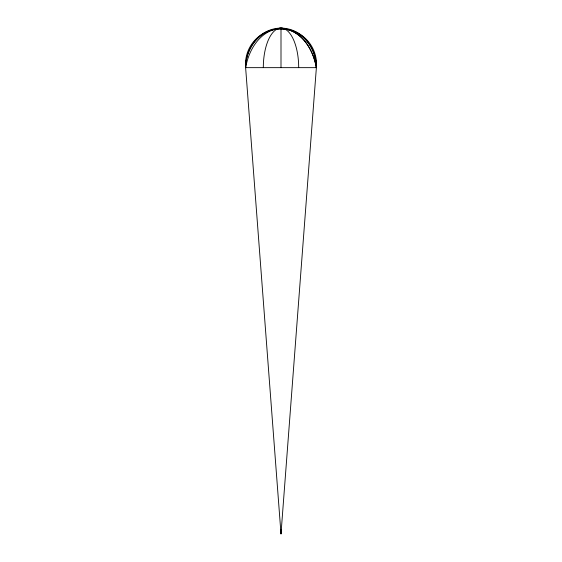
<?xml version="1.0" encoding="UTF-8"?>
<svg xmlns="http://www.w3.org/2000/svg" width="562" height="562" viewBox="0 0 562 562"><rect width="100%" height="100%" fill="white"/><g stroke="black" fill="none" stroke-linecap="round" stroke-linejoin="round"><path stroke-width="0.84" d="M281 533.9L316.378 67.651A39.551 35.378 90 0 0 281 28.1A39.551 35.378 -90 0 0 245.622 67.651L281 533.9L281 529.509M316.378 67.651L245.622 67.651A39.558 35.378 -90 0 1 281 28.739A51.613 36.495 90 0 1 316.378 67.651A51.613 36.495 -90 0 0 281 28.739A51.613 36.495 90 0 0 245.622 67.651A35.539 35.539 0 0 1 281 28.739A39.558 35.378 -90 0 1 316.378 67.651A35.539 35.539 0 0 0 281 28.739L281 67.651M263.311 67.651A39.551 17.689 -90 0 1 281 28.1A39.551 17.689 -90 0 1 298.689 67.651M276.42 29.449A39.551 17.689 90 0 1 285.58 29.449"/></g></svg>
